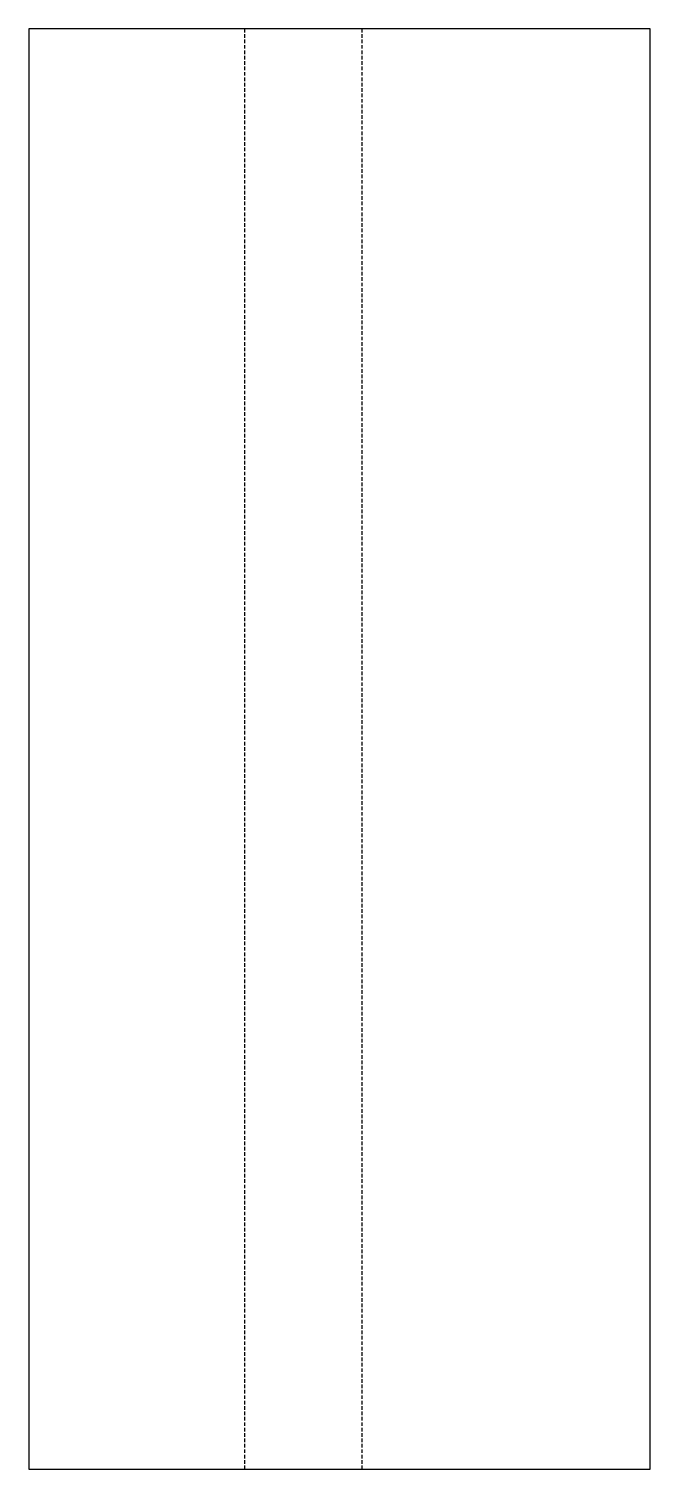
# Model space of a CAD drawing. Header units: metres. Extents: x 0 to 86, y 0 to 200.
import ezdxf

# ---------------------------------------------------------------- set-up
doc = ezdxf.new("R2010")
doc.units = ezdxf.units.M
doc.linetypes.add('DASHED', pattern=[0.75, 0.5, -0.25])
doc.layers.add('BEND', color=7, linetype='DASHED')
doc.layers.add('OUTLINE', color=1, linetype='CONTINUOUS')

msp = doc.modelspace()

# ---------------------------------------------------------------- linework, layer by layer
at = {"layer": 'BEND'}
for p, q in [((30, 0), (30, 200)), ((46.3, 0), (46.3, 200))]:
    msp.add_line(p, q, dxfattribs=at)
at = {"layer": 'OUTLINE'}
for p, q in [((86.3, 200), (0, 200)), ((0, 200), (0, 0)), ((86.3, 0), (86.3, 200)), ((0, 0), (86.3, 0))]:
    msp.add_line(p, q, dxfattribs=at)

doc.saveas('drawing.dxf')
